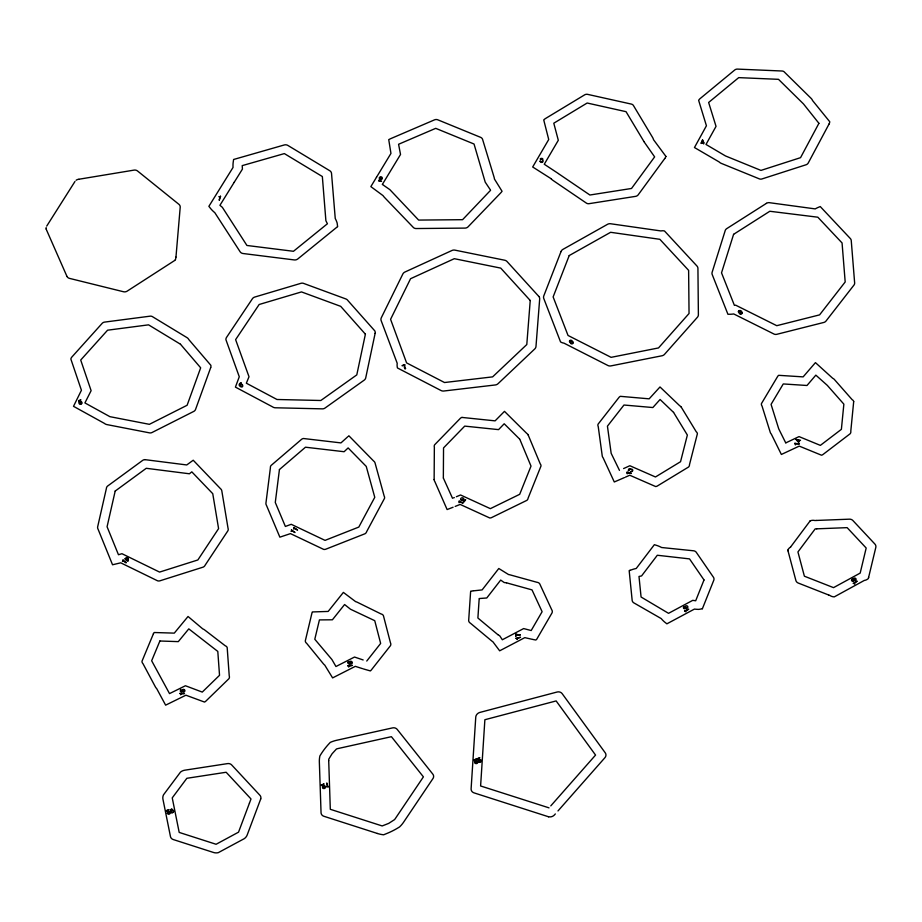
<?xml version="1.0" encoding="UTF-8"?>
<svg xmlns="http://www.w3.org/2000/svg" width="922" height="922" viewBox="0 0 922 922"><rect width="100%" height="100%" fill="white"/><g stroke="black" fill="none" stroke-linecap="round" stroke-linejoin="round"><path stroke-width="1.38" d="M434.135 479.498L434.354 447.158A3.481 3.112 -9.6 0 1 434.619 444.807L460.262 418.415A3.25 2.916 -9.6 0 1 461.98 417.412M443.344 478.011L443.54 447.908L464.723 426.114L498.572 429.629L504.196 423.774L519.628 439.079M463.132 499.839L463.109 500.577M463.109 500.323L463.04 498.963M175.964 257.077L180.216 207.185A4.276 3.826 -9.6 0 0 178.995 204.396L137.447 170.916A4.276 3.826 -9.6 0 0 134.22 170.086L78.946 179.237M479.198 598.539L477.896 618.017L497.776 634.601M175.952 257.123L175.595 259.22A4.46 3.988 -9.6 0 1 175.295 259.727M46.158 227.584L46.123 227.849A3.527 3.146 -9.6 0 0 46.123 228.529L46.181 228.956M179.894 693.505L184.492 693.551L181.161 693.736L180.562 694.762A1.498 1.348 -9.6 0 0 180.044 693.321M183.559 691.581L183.478 692.076A1.498 1.337 -9.6 0 0 184.873 690.44A1.498 1.337 -9.6 0 0 182.959 689.46A1.498 1.337 -9.6 0 0 182.049 691.327L180.862 690.947L180.631 689.253L180.32 691.281C183.709 694.381 181.185 688.596 184.25 690.071M81.505 403.214L80.733 401.992L78.992 402.753L78.75 400.563L80.963 399.918L79.28 400.863L79.419 402.084A1.521 1.36 -9.6 0 1 81.62 401.957A1.521 1.36 -9.6 0 1 81.332 403.997A1.521 1.36 -9.6 0 1 79.131 403.559L79.661 403.41M381.581 178.395L380.187 179.421M868.628 577.356L868.536 577.737M794.822 443.367L799.432 443.931L796.066 443.747L795.317 444.715M628.758 469.713L629.83 469.148M702.357 608.785L698.864 609.373A30.103 26.922 -9.6 0 1 694.45 609.073L666.894 623.825L664.601 622.016A30.438 27.211 -9.6 0 1 661.212 618.581L634.336 603.149A4.184 3.746 -9.6 0 1 632.192 600.614L629.173 570.695L632.308 569.542A29.965 26.796 -9.6 0 1 636.238 568.471L654.366 544.683L657.57 545.709A29.988 26.819 -9.6 0 1 661.604 547.518L693.01 550.734A4.137 3.7 -9.6 0 1 696.156 552.128L713.167 576.861A4.241 3.792 -9.6 0 1 713.859 580.053L702.403 608.693M632.181 470.831L630.625 471.753M626.948 472.26L631.293 473.482L628.078 472.813L627.191 473.643M175.168 259.935L175.134 260.004A2.466 2.213 -9.6 0 1 174.869 260.361L127.029 291.225A4.38 3.919 -9.6 0 1 123.352 291.709L69.484 278.375A4.276 3.826 -9.6 0 1 66.926 276.393M382.353 184.423L400.528 154.47L398.581 144.27L435.726 128.342L474.035 144.016L485.214 182.13L490.112 189.494M738.787 311.325L740.435 311.256M46.722 226.097L74.97 181.484M664.762 158.526L638.128 194.922A3.999 3.584 -9.6 0 1 635.281 196.409L588.939 203.693A3.757 3.365 -9.6 0 1 586.046 202.875L553.062 180.458A10.845 9.704 -9.6 0 1 551.102 178.707M790.557 547.069L810.138 520.884M459.029 501.199L463.098 503.135L460.043 501.937L458.983 502.64A1.521 1.36 -9.6 0 0 459.26 501.095M366.749 661.051L380.648 643.429L374.747 620.679L350.498 609.223L344.586 604.532L332.416 619.791L319.427 619.907L314.794 639.257L331.92 659.53L335.954 666.514L354.509 657.04L363.164 659.956M852.228 579.719L853.265 579.293M550.791 805.874L595.554 755.072L556.139 700.927L484.88 719.725L480.604 785.97L549.016 807.856M557.983 810.945L604.913 757.7A4.656 4.161 -9.6 0 0 605.224 752.801L562.166 693.644A4.668 4.172 -9.6 0 0 557.107 692.019L479.59 712.499A5.763 5.152 -9.6 0 0 475.775 716.878L471.107 788.84A4.668 4.172 -9.6 0 0 474.046 792.874L548.521 816.765M555.332 813.93L554.341 815.048A5.728 5.117 -9.6 0 1 548.509 816.777M240.63 384.923L241.518 384.601M572.597 343.191L571.202 343.307M242.106 386.157L241.264 386.445M291.387 529.954L294.994 532.513L292.228 530.842L291.064 531.372A1.521 1.36 -9.6 0 0 291.629 529.896M293.957 527.534L297.564 530.104L294.81 528.433L293.634 528.963A1.521 1.36 -9.6 0 0 294.199 527.476M348.401 436.221L348.885 435.795L373.698 461.092A4.068 3.642 -9.6 0 1 375.035 462.925L384.186 496.128A3.515 3.146 -9.6 0 1 384.486 498.399L366.633 531.694A3.757 3.365 -9.6 0 1 365.02 533.746L325.939 549.143A3.573 3.192 -9.6 0 1 323.645 549.385L290.476 533.619L279.862 537.157L266.458 505.314A4.23 3.78 -9.6 0 1 265.939 503.112L270.4 467.811A3.642 3.262 -9.6 0 1 271.068 465.483L301.459 439.425A3.4 3.043 -9.6 0 1 303.499 438.515L340.956 442.906L347.675 436.855M337.625 226.593L337.141 223.009A34.967 31.267 -9.6 0 0 335.251 218.514L331.54 173.59A4.207 3.769 -9.6 0 0 329.846 170.777L287.952 145.48A4.322 3.861 -9.6 0 0 284.333 144.95L233.6 159.483L233.116 162.94A34.806 31.118 -9.6 0 0 233.036 167.447L208.879 206.332L210.769 208.718A35.324 31.579 -9.6 0 0 214.803 212.671L240.031 251.637A4.264 3.815 -9.6 0 0 242.959 253.504L294.153 259.912A4.368 3.907 -9.6 0 0 297.771 258.967L337.487 226.708M81.228 403.652L80.445 403.917M122.914 560.057L126.199 562.846L123.663 560.991L122.465 561.429A1.498 1.348 -9.6 0 0 123.156 560.011M172.817 812.224L172.16 812.432M76.111 180.263L76.457 180.032A3.469 3.1 -9.6 0 1 76.999 179.744L77.448 179.56A5.094 4.552 -9.6 0 1 78.393 179.341L78.773 179.271M571.11 341.728L571.283 340.794L570.245 340.725M766.447 203.347L726.548 228.748A4.161 3.711 -9.6 0 0 725.072 231.019L712.141 272.255A4.38 3.919 -9.6 0 0 712.326 274.837L727.931 314.275L730.639 314.252A25.597 22.889 -9.6 0 0 733.716 313.941L774.157 334.121A4.091 3.653 -9.6 0 0 776.912 334.283L824.003 322.4A4.207 3.769 -9.6 0 0 826.285 320.672L854.095 284.921A4.103 3.665 -9.6 0 0 854.602 282.409L851.248 240.584A4.31 3.849 -9.6 0 0 850.096 238.291L820.257 206.563L817.537 207.692A25.217 22.554 -9.6 0 0 815.244 208.902L769.109 202.644A4.011 3.584 -9.6 0 0 766.447 203.347M404.424 364.905L402.027 365.734L404.896 364.582A6.546 5.855 -9.6 0 0 405.565 368.581M405.507 368.616L404.954 368.927A6.742 6.028 -9.6 0 1 404.458 364.905M853.542 580.825L852.769 581.021M351.524 663.31L350.429 663.367M542.32 160.128C544.648 157.754 538.667 157.95 540.615 159.621M350.395 661.892L351.443 661.835M785.924 442.814L799.051 436.602L820.361 445.384L841.383 429.341L843.861 404.147L827.311 385.373L815.843 375.139L806.992 385.488L783.262 383.944L771.069 404.366L778.733 428.857L785.74 442.906M623.595 468.56L629.853 465.737L655.473 476.974L680.54 461.715L687.363 435.057L673.567 412.399M625.335 477.193L629.738 475.233L655.634 486.539A3.584 3.204 -9.6 0 0 657.444 485.94L688.527 467.039A3.561 3.181 -9.6 0 0 689.483 464.653L697.378 433.801A3.25 2.904 -9.6 0 0 696.26 431.784L681.289 407.201M624.355 477.619L614.283 481.976L603.092 457.738A4.552 4.068 -9.6 0 1 602.239 455.906L598.228 426.54A3.411 3.043 -9.6 0 1 598.09 424.143L618.973 397.44A3.319 2.962 -9.6 0 1 620.391 396.333L649.169 398.834L660.002 386.963L679.802 405.841A4.322 3.872 -9.6 0 1 681.3 407.19M619.469 470.37L611.159 453.313L607.437 426.16L623.964 405.023L652.857 407.536L660.083 399.491L673.544 412.388M541.122 158.78L542.297 159.333M541.952 161.926L539.969 161.166M456.367 496.728L460.562 494.987L490.354 508.656L519.697 494.307L531.014 466.106L519.801 439.264M379.991 179.502L379.795 179.583A2.236 1.994 -9.6 0 0 378.539 180.954L381.547 181.346L379.288 180.597M454.316 497.58L453.543 497.892M452.518 498.306L443.413 478.172M455.18 506.432L460.147 504.415L489.686 517.945A3.481 3.112 -9.6 0 0 491.726 517.519L526.819 500.381A3.619 3.239 -9.6 0 0 528.099 498.168L540.972 466.083A3.331 2.985 -9.6 0 0 540.269 463.95L528.202 435.046M453.094 507.238L447.112 509.555L434.815 481.515A4.299 3.849 -9.6 0 1 434.124 479.498M629.588 570.534L630.175 570.315M474.369 760.224L476.432 758.979L473.585 760.039A2.224 1.994 -9.6 0 0 474.957 761.123L477.1 761.929M477.792 758.944L479.855 757.7L477.008 758.76A2.236 1.994 -9.6 0 0 478.38 759.843L480.523 760.65M474.772 762.494L476.559 762.932M322.078 785.152L324.141 783.919L321.294 784.968A2.236 1.994 -9.6 0 0 322.654 786.051L324.798 786.869M327.99 786.985L326.757 782.962L327.402 785.924L326.423 786.72A1.521 1.36 -9.6 0 1 328.14 786.8M479.947 761.676L478.195 761.215A1.59 1.418 -9.6 0 0 479.797 762.321A1.59 1.418 -9.6 0 0 481.261 760.915A1.59 1.418 -9.6 0 0 479.936 759.498M324.21 787.895L322.47 787.423A1.59 1.418 -9.6 0 0 324.06 788.541A1.59 1.418 -9.6 0 0 325.535 787.146A1.59 1.418 -9.6 0 0 324.21 785.717M167.308 813.008L169.026 813.527M686.671 607.863L687.386 606.711M473.389 590.852L482.125 589.907L498.79 568.494L508.541 574.544A12.24 10.949 -9.6 0 1 509.797 574.786L536.95 582.289A3.815 3.411 -9.6 0 1 539.704 583.81L551.725 609.765A3.999 3.573 -9.6 0 1 552.082 612.796L537.03 638.739A12.493 11.168 -9.6 0 1 536.604 639.419L535.809 640.018L532.789 639.442M472.721 590.933L470.716 591.175L470.612 591.924A12.654 11.318 -9.6 0 0 470.543 592.662L468.664 620.667A3.907 3.492 -9.6 0 0 470.404 623.18L491.668 640.905A12.562 11.237 -9.6 0 0 492.89 641.77L499.666 650.817L524.802 637.644L532.455 639.372M479.521 598.516L486.77 597.986L500.692 580.076L504.15 582.508L506.501 582.842M816.8 520.434L849.254 519.178A4.483 4.011 -9.6 0 1 852.815 520.446L874.805 543.957A4.518 4.045 -9.6 0 1 875.831 547.322L868.351 578.497A6.846 6.12 -9.6 0 1 864.294 580.445L834.318 596.857A7.733 6.915 -9.6 0 1 829.777 595.382L828.786 595.047M816.788 528.825L847.134 527.649L866.184 548.025L860.18 573.092L833.534 587.637L804.387 576.204L797.933 551.944L815.186 528.882L816.719 528.825M816.673 520.446L814.864 520.515A7.295 6.523 -9.6 0 0 810.127 520.849M380.867 177.45L379.219 178.292A1.59 1.418 -9.6 0 1 380.555 176.84A1.59 1.418 -9.6 0 1 382.273 177.877A1.59 1.418 -9.6 0 1 381.259 179.571M461.991 417.424L495.102 420.858L504.484 411.362L526.796 433.455A4.103 3.676 -9.6 0 1 528.214 435.046M478.979 759.451L479.913 759.59M144.95 459.64L186.751 464.953L193.217 460.228L220.542 488.741A4.149 3.711 -9.6 0 1 221.799 490.804L228.045 528.318A3.78 3.388 -9.6 0 1 227.941 530.715L205.11 565.232A3.965 3.538 -9.6 0 1 203.163 567.122L160.071 580.768A3.78 3.388 -9.6 0 1 157.547 580.802L120.747 562.823L112.542 564.771L98.043 529.124A4.264 3.815 -9.6 0 1 97.674 526.739L106.387 488.464A3.872 3.469 -9.6 0 1 107.459 486.171L142.599 460.435A3.665 3.273 -9.6 0 1 144.95 459.629M323.23 785.659L324.198 785.821M168.138 811.291L169.072 811.487M476.501 760.869L475.533 760.719A2.04 1.832 -9.6 0 1 474.311 760.293M506.766 582.9L532.006 589.884L542.113 611.701L531.187 630.533L523.65 628.573L502.329 639.764L499.724 635.8L498.007 634.762M363.533 668.969L370.379 670.928A8.989 8.044 -9.6 0 0 371.428 669.845L390.479 645.654A3.792 3.388 -9.6 0 0 390.455 642.784L383.402 615.608A3.561 3.181 -9.6 0 0 381.063 613.96L357.379 602.297A8.586 7.676 -9.6 0 0 355.638 601.651L343.376 592.408L328.163 611.436L312.339 611.943A8.436 7.549 -9.6 0 0 311.924 613.153L305.309 640.836A3.676 3.285 -9.6 0 0 306.646 643.314L323.392 663.794A8.529 7.618 -9.6 0 0 324.717 665.062L332.612 677.901L355.327 666.341L362.588 668.681M220.485 196.179L219.229 200.281L219.897 197.273L218.917 196.536A1.521 1.36 -9.6 0 0 220.635 196.351M377.375 833.465L323.91 816.281A4.541 4.057 -9.6 0 1 321.052 812.835L319.346 761.872A29.942 26.773 -9.6 0 1 319.899 755.913L321.063 754.035A76.33 68.251 -9.6 0 1 328.002 744.849L330.272 742.394A30.207 27.015 -9.6 0 1 336.518 740.308L392.599 727.884A4.564 4.08 -9.6 0 1 397.152 729.337L432.775 774.077A4.483 4.011 -9.6 0 1 433.075 778.387L403.652 822.113A29.953 26.784 -9.6 0 1 399.56 826.93L397.198 828.371A75.062 67.11 -9.6 0 1 388.807 832.67L383.656 834.79A30.749 27.499 -9.6 0 1 377.363 833.476M828.671 595.001L798.464 583.13A4.506 4.034 -9.6 0 1 795.905 580.572L788.045 551.022M126.821 558.121L127.616 558.686M629.184 470.566C627.283 472.606 628.85 466.267 630.636 469.505M551.114 178.707L532.686 166.986L548.717 139.522L543.726 119.929A10.753 9.623 -9.6 0 1 545.628 118.442L584.79 94.759A3.884 3.481 -9.6 0 1 587.936 94.436L631.524 104.128A3.63 3.25 -9.6 0 1 633.668 105.903L652.569 137.424A10.776 9.635 -9.6 0 1 653.525 139.695L665.926 156.429M180.482 344.229L148.557 324.844L107.574 330.191L80.71 360.041L91.117 390.663L84.916 402.914L109.879 416.663L149.376 424.327L187.12 405.254L200.673 367.809L180.493 344.263M558.536 173.705L589.896 195.015L631.524 188.468L654.632 156.89L644.075 141.827M382.515 184.538L389.868 189.644L418.634 220.081L462.579 219.69L490.585 190.278M126.406 560.069L128.296 560.703L127.847 558.916M538.863 296.469L507.192 261.698A4.656 4.172 -9.6 0 0 504.634 260.211L455.053 250.162A4.46 3.988 -9.6 0 0 451.999 250.473L405.035 271.978A4.506 4.034 -9.6 0 0 402.833 274.018L381.339 317.71A4.518 4.034 -9.6 0 0 381.086 320.441L397.209 363.291A16.1 14.395 -9.6 0 0 397.44 367.947L440.854 390.432A4.702 4.207 -9.6 0 0 443.862 391.009L495.206 384.97A4.483 4.011 -9.6 0 0 498.007 383.725L534.656 349.046A4.529 4.045 -9.6 0 0 535.982 346.465L539.67 299.097A4.564 4.08 -9.6 0 0 538.863 296.469M558.283 173.486L544.268 164.243L558.306 140.282L553.788 123.214L587.153 103.022L626.038 111.677L643.959 141.562M461.426 499.678L461.542 500.462A1.59 1.418 -9.6 0 1 460.666 498.814A1.59 1.418 -9.6 0 1 462.487 497.799A1.59 1.418 -9.6 0 1 463.754 499.275M855.432 580.353L854.59 578.567L853.346 578.958L854.567 579.903L853.91 581.229L852.481 581.459L851.536 580.48L852.17 579.062L854.682 578.082A1.418 1.268 -9.6 0 1 855.466 580.387M853.334 583.511L857.172 581.102L854.533 583.015L854.717 584.145A1.498 1.337 -9.6 0 0 853.346 583.292M169.613 812.547L167.597 811.637A2.201 1.971 -9.6 0 1 166.248 810.553L169.106 809.62L167.02 810.761A2.017 1.798 -9.6 0 0 168.138 811.256M66.926 276.335L46.665 230.281M685.253 607.425L684.308 607.022L683.882 607.886M172.84 810.53L171.331 809.274L171.043 811.118M684.539 611.009L688.757 609.2L685.818 610.71L685.784 611.851A1.498 1.348 -9.6 0 0 684.597 610.79M787.837 550.227L787.987 550.803M742.164 312.835C741.968 309.089 736.205 310.265 739.018 313.042C741.899 311.682 742.371 313.48 739.755 313.941A1.418 1.268 -9.6 0 0 742.106 312.835M520.077 634.728L520.169 635.27A6.627 5.924 -9.6 0 1 515.894 634.336L515.744 636.606L515.744 633.863A6.442 5.763 -9.6 0 0 520.066 634.659M515.997 638.45L520.527 637.263L517.323 638.335L517.069 639.476A1.521 1.36 -9.6 0 0 516.09 638.243M463.639 499.275L463.605 500.127A2.04 1.832 -9.6 0 0 463.812 501.326L465.668 499.712L463.939 502.017A2.224 1.994 -9.6 0 1 463.063 500.577M347.813 665.903L352.4 665.373L349.115 665.984L348.677 667.067A1.498 1.348 -9.6 0 0 347.94 665.719M46.469 229.785A5.094 4.552 -9.6 0 1 46.158 228.967M665.926 156.429A10.718 9.577 -9.6 0 1 664.774 158.538M787.791 550.215A6.373 5.693 -9.6 0 1 790.592 547.115M379.207 180.551A2.04 1.821 -9.6 0 1 380.325 179.894M570.603 342.408A1.233 1.106 -9.6 0 1 569.485 341.198A1.233 1.106 -9.6 0 1 570.914 340.195A1.233 1.106 -9.6 0 1 571.905 341.486M571.79 341.324A1.441 1.291 -9.6 0 1 573.265 342.673A1.441 1.291 -9.6 0 1 571.548 343.883A1.441 1.291 -9.6 0 1 570.464 342.258M685.784 608.036A1.233 1.106 -9.6 0 1 684.124 608.67A1.233 1.106 -9.6 0 1 683.559 607.172A1.233 1.106 -9.6 0 1 685.265 606.676M685.046 606.734A1.441 1.291 -9.6 0 1 686.982 605.835A1.441 1.291 -9.6 0 1 687.674 607.644A1.441 1.291 -9.6 0 1 685.576 608.117M169.095 811.383A1.567 1.395 -9.6 0 1 170.328 812.847A1.567 1.395 -9.6 0 1 168.818 814.172A1.567 1.395 -9.6 0 1 167.239 813.02M323.23 785.613A2.04 1.821 -9.6 0 1 322.008 785.221M476.513 760.777A1.59 1.418 -9.6 0 1 477.838 762.194A1.59 1.418 -9.6 0 1 476.374 763.6A1.59 1.418 -9.6 0 1 474.703 762.506M478.956 759.405A2.04 1.832 -9.6 0 1 477.723 759.013M542.424 159.921A1.487 1.325 -9.6 0 1 542.355 162.214A1.487 1.325 -9.6 0 1 540.142 161.154M627.409 472.974A1.498 1.337 -9.6 0 1 627.156 473.631M627.156 472.122A1.498 1.337 -9.6 0 1 627.375 472.583M630.475 469.275A1.487 1.325 -9.6 0 1 632.757 470.208A1.487 1.325 -9.6 0 1 630.694 471.615M795.006 443.205A1.521 1.36 -9.6 0 1 795.294 444.704M328.705 760.627L330.307 809.297L381.731 825.801A18.59 16.619 -9.6 0 0 382.227 825.928L388.692 823.392L394.478 819.658A19.754 17.656 -9.6 0 0 395.227 818.724L423.405 776.866L391.412 736.69L338.063 748.537A19.304 17.253 -9.6 0 0 336.461 748.987L332.035 753.827L328.774 759.152A19.466 17.403 -9.6 0 0 328.705 760.627M239.824 384.186L239.904 384.751A4.564 4.08 -9.6 0 0 240.054 385.166C242.59 381.789 244.215 388.243 240.93 386.871C235.467 384.117 244.803 380.659 239.824 384.151M125.058 558.859C129.921 565.901 128.965 553.638 125.058 558.801M173.67 811.544C169.636 817.295 170.144 803.742 173.67 811.544M349.45 662.515L350.049 663.563A4.564 4.08 -9.6 0 1 349.542 663.552C347.433 664.036 349.357 660.993 348.228 661.696C346.903 662.722 348.747 664.532 350.268 664.059C355.143 663.517 350.083 659.011 349.45 662.48M530.231 300.491L526.796 344.54L492.625 376.868L444.519 382.526L406.59 362.888L390.582 319.312L410.555 278.721L454.304 258.69L500.727 268.106L530.231 300.491M853.691 401.577L850.787 431.208A3.561 3.192 -9.6 0 1 850.153 433.755L823.081 454.419A4.057 3.63 -9.6 0 1 821.502 455.214L799.247 446.11L781.372 454.465L771.276 434.02A5.094 4.552 -9.6 0 1 770.273 432.383L762.01 405.968A3.411 3.054 -9.6 0 1 761.468 403.559L777.603 376.522A3.757 3.354 -9.6 0 1 778.71 375.323L803.143 376.879L815.44 362.623L832.727 378.297A4.864 4.345 -9.6 0 1 834.306 379.403L852.17 399.687A3.262 2.916 -9.6 0 1 853.691 401.577M279.435 469.552L275.286 502.455L285.371 526.45L291.237 524.307L325.051 540.373L358.808 527.073L374.77 497.304L366.241 466.405L348.124 447.931L344.113 451.722L305.482 447.205L279.435 469.552M365.4 334.167L356.791 374.885L320.833 400.494L276.992 399.491L246.347 383.195L249.009 376.752L235.617 339.642L259.151 304.502L301.494 291.917L340.702 306.346L365.4 334.167M375.127 333.361L365.7 377.974A4.241 3.792 -9.6 0 1 363.994 380.29L324.913 408.123A4.103 3.665 -9.6 0 1 322.089 408.849L275.344 407.778A5.002 4.472 -9.6 0 1 272.601 406.89L235.421 387.113L239.271 376.752L225.925 339.711A4.38 3.919 -9.6 0 1 226.605 337.302L252.501 298.601A4.184 3.734 -9.6 0 1 254.945 296.999L301.056 283.285A4.022 3.596 -9.6 0 1 303.88 283.503L345.796 298.924A4.864 4.345 -9.6 0 1 347.94 300.607L374.805 330.871A4.552 4.068 -9.6 0 1 375.116 333.361M115.192 491.057L107.079 526.75L118.465 554.733L121.958 553.707L159.587 572.089L197.861 559.965L218.583 528.617L212.752 493.685L191.811 471.845L189.413 473.781L146.264 468.295L115.192 491.057M795.997 439.425L798.775 442.399L799.305 440.612L800.492 440.37L795.997 439.425M798.832 440.509L798.417 441.88L796.631 440.048L798.832 440.509M733.601 234.326L721.523 272.843L734.396 305.355L735.652 305.159L776.762 325.685L819.589 314.875L845.186 281.971L842.063 242.947L817.826 217.2L769.812 211.265L733.601 234.326M210.677 367.659L195.51 409.541A4.057 3.63 -9.6 0 1 193.424 411.581L151.923 432.568A3.838 3.434 -9.6 0 1 149.076 432.775L106.917 424.593A5.751 5.14 -9.6 0 1 104.44 423.417L73.518 406.325L81.424 390.26L70.856 359.038A4.771 4.264 -9.6 0 1 71.951 356.941L102.261 323.242A3.953 3.527 -9.6 0 1 104.947 322.055L150.217 316.154A3.723 3.319 -9.6 0 1 152.81 316.88L187.062 337.671A5.532 4.944 -9.6 0 1 188.803 339.561L210.85 365.308A5.036 4.506 -9.6 0 1 210.665 367.659M249.447 803.108L238.533 832.163L216.094 844.275L179.191 832.416L172.241 797.876L186.855 778.295L226.155 772.256L251.003 798.959L249.447 803.108M260.719 798.936L247.177 834.998A8.436 7.537 -9.6 0 1 244.272 838.663L218.295 852.654A8.16 7.295 -9.6 0 1 213.501 852.47L173.278 839.55A4.564 4.08 -9.6 0 1 170.489 836.68L162.94 799.213A8.436 7.537 -9.6 0 1 163.528 794.799L180.458 772.14A8.344 7.457 -9.6 0 1 184.896 770.17L227.596 763.6A4.575 4.091 -9.6 0 1 231.629 764.891L259.843 795.202A4.529 4.045 -9.6 0 1 260.719 798.936M560.979 251.66L543.796 295.87A4.552 4.068 -9.6 0 0 543.819 298.624L560.53 341.866A7.249 6.477 -9.6 0 0 563.895 343.111L607.978 365.538A4.449 3.976 -9.6 0 0 610.975 365.884L662.065 355.754A4.495 4.022 -9.6 0 0 664.67 354.186L697.458 317.214A4.46 3.988 -9.6 0 0 698.38 314.575L697.931 268.452A4.529 4.045 -9.6 0 0 696.859 265.905L664.497 230.984A6.8 6.074 -9.6 0 0 660.959 230.949L610.468 223.735A4.426 3.953 -9.6 0 0 607.494 224.334L562.846 249.424A4.472 3.999 -9.6 0 0 560.979 251.66M569.208 255.567L553.131 296.93L568.033 335.458L611.09 357.344L658.504 347.94L689.045 313.503L688.619 270.353L659.864 239.317L610.618 232.298L569.208 255.567M704.005 579.95L695.695 600.764L692.745 600.349L668.542 613.326L641.078 597.018L638.992 576.457L641.574 575.927L657.317 555.251L689.529 558.893L704.005 579.95M153.398 633.806L142.023 661.166A3.515 3.135 -9.6 0 0 142.956 663.61L155.472 687.051A6.2 5.544 -9.6 0 0 156.636 688.504L165.626 705.157L185.921 695.2L204.523 702.068A5.371 4.794 -9.6 0 0 205.883 701.1L228.956 678.673A3.642 3.262 -9.6 0 0 229.244 675.964L227.181 647.567A3.365 3.008 -9.6 0 0 225.256 645.792L204.477 629.818A6.005 5.371 -9.6 0 0 202.817 628.942L188.042 616.484L174.293 633.126L154.193 632.515A5.14 4.587 -9.6 0 0 153.398 633.806M159.886 640.997L151.657 660.751L169.521 693.598L185.414 685.749L202.264 692.088L219.528 675.307L217.799 651.428L188.791 628.873L178.303 641.631L159.886 640.997M702.587 140.617L701.377 142.898L702.933 142.633L702.587 140.617M818.909 123.306L800.55 157.662L760.961 170.409L725.499 155.956L705.998 144.454L716.037 126.372L708.638 102.469L738.706 77.632L778.491 79.327L803.465 103.909L818.909 123.306M829.085 123.974L808.179 163.113A3.976 3.55 -9.6 0 1 805.713 164.877L761.791 179.006A3.723 3.331 -9.6 0 1 758.921 178.695L721.35 163.401A7.353 6.569 -9.6 0 1 719.137 161.938L694.462 147.532L706.425 125.761L698.646 100.36A6.235 5.578 -9.6 0 1 700.144 98.573L734.88 69.876A3.849 3.446 -9.6 0 1 737.796 69.115L782.225 71.017A3.573 3.204 -9.6 0 1 784.599 72.273L811.176 98.424A7.099 6.35 -9.6 0 1 812.524 100.498L829.754 121.75A6.546 5.855 -9.6 0 1 829.074 123.974M702.541 139.902L700.985 143.406L703.002 143.071L703.682 143.936L704.074 142.437L703.451 142.541L702.541 139.902M376.476 177.301L370.851 186.613L383.033 195.625A19.224 17.184 -9.6 0 0 384.612 197.55L413.102 227.204A3.953 3.538 -9.6 0 0 416.018 228.541L464.78 228.103A4.137 3.7 -9.6 0 0 468.019 226.893L500.392 193.24A18.59 16.619 -9.6 0 0 501.453 192.041L502.052 191.28L494.457 179.052A18.82 16.826 -9.6 0 0 494.031 177.047L482.679 139.695A3.849 3.446 -9.6 0 0 480.754 137.401L438.019 119.906A4.057 3.619 -9.6 0 0 434.631 119.802L391.066 138.496A18.763 16.769 -9.6 0 0 389.741 139.118L388.738 139.648L390.951 153.432L376.476 177.301M234.234 182.256L219.932 205.295L222.352 207.323L246.923 245.471L293.461 251.291L327.414 223.758L325.892 220.727L322.343 176.528L284.356 153.594L242.221 165.626L242.428 169.106L234.234 182.256"/></g></svg>
